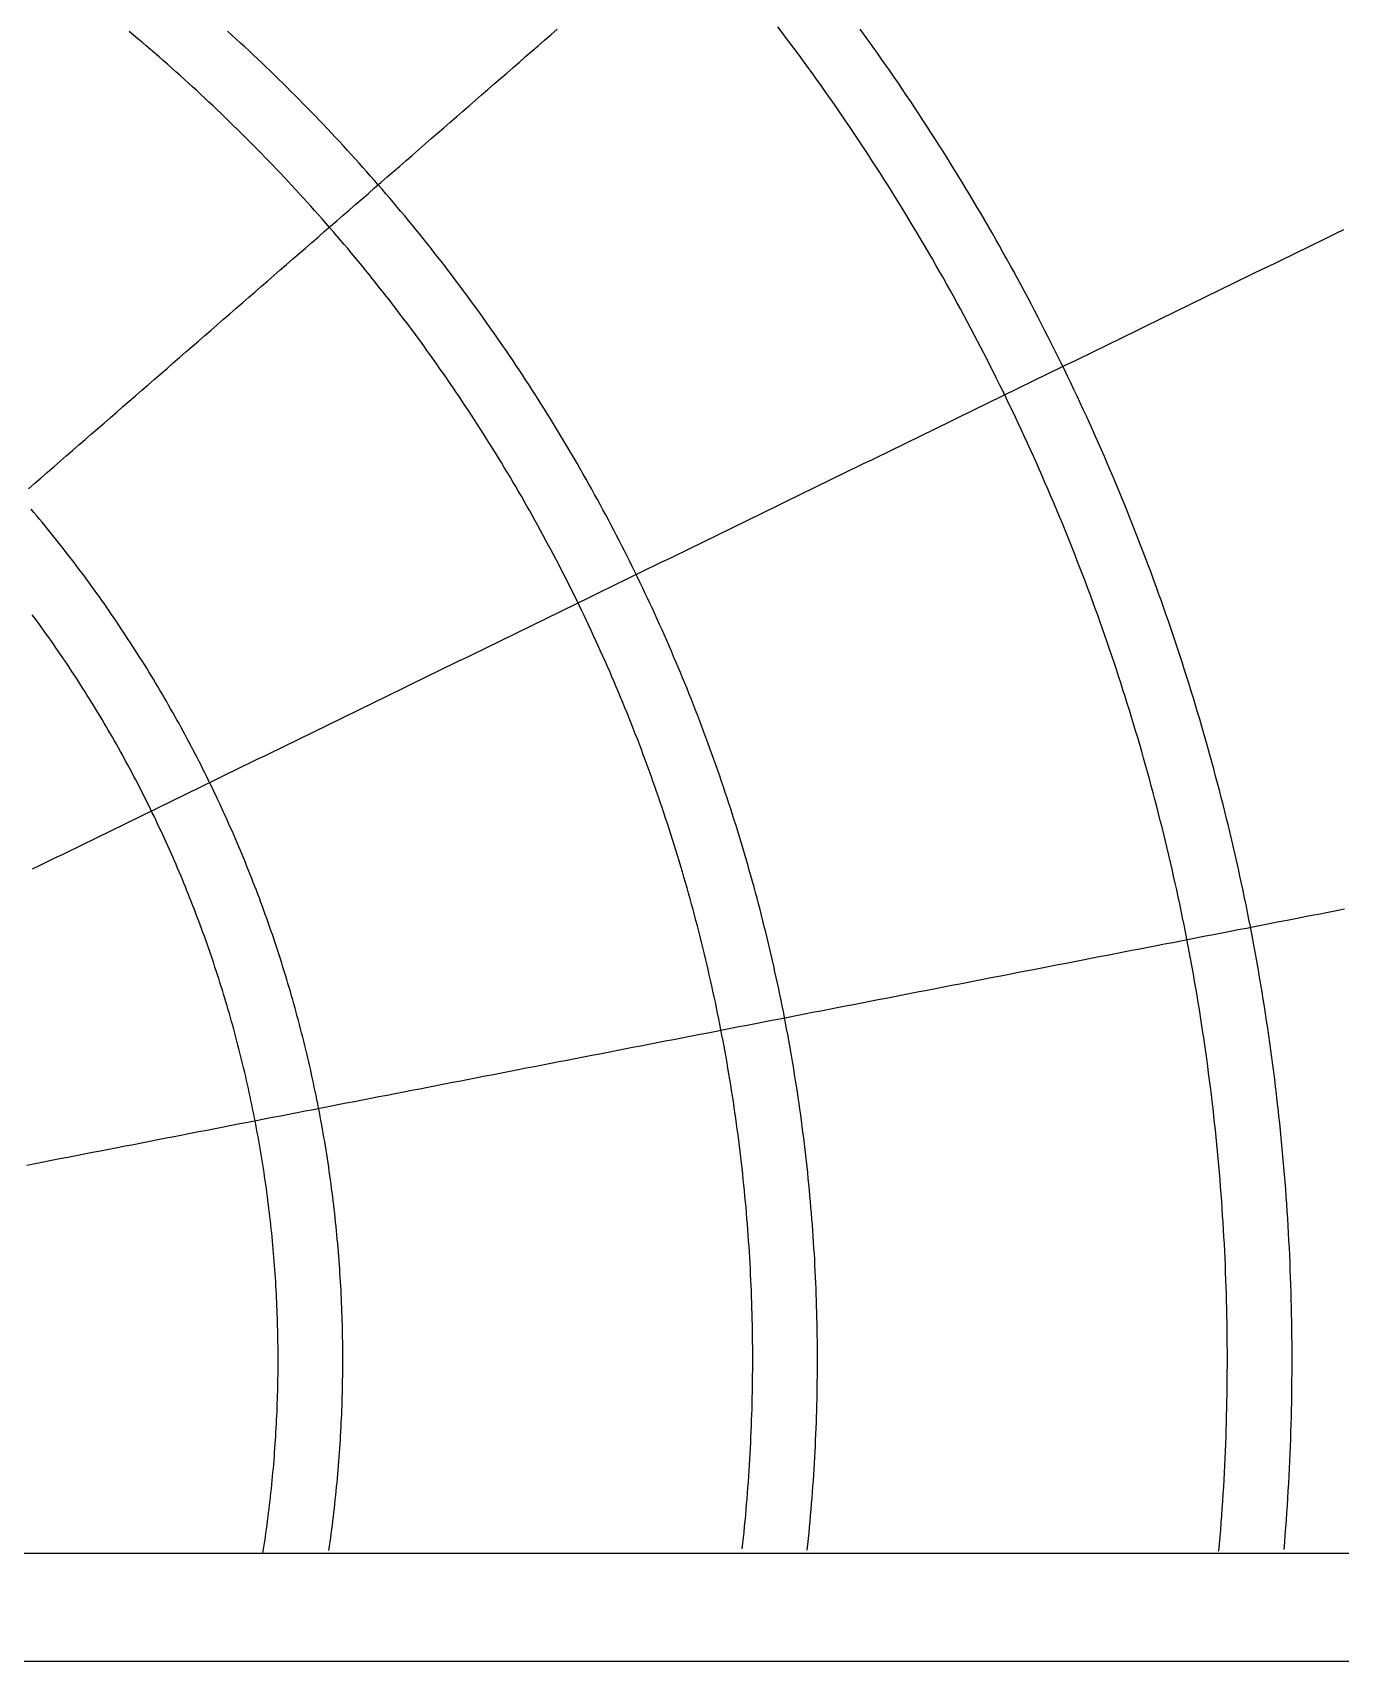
# Model space of a CAD drawing. Header units: millimetres. Extents: x 8 to 232, y 8 to 232.
# Drawn here: x 68.6 to 129.2, y 8 to 83.5 of the extents above; entities that cross this region are included whole.
import ezdxf

# ---------------------------------------------------------------- set-up
doc = ezdxf.new("R2010")
doc.units = ezdxf.units.MM
doc.layers.add('STUDY_GUIDES', color=7, linetype='Continuous')

msp = doc.modelspace()

# ---------------------------------------------------------------- linework, layer by layer
at = {"layer": 'STUDY_GUIDES'}
for points in [[(68.4346, 62.365), (68.7262, 62.6185), (69.0179, 62.872), (69.3095, 63.1255), (69.6012, 63.379), (69.8928, 63.6326), (70.1844, 63.8861), (70.4761, 64.1396), (70.7677, 64.3931), (71.0594, 64.6466), (71.351, 64.9002), (71.6426, 65.1537), (71.9343, 65.4072), (72.2259, 65.6607), (72.5176, 65.9142), (72.8092, 66.1678), (73.1008, 66.4213), (73.3925, 66.6748), (73.6841, 66.9283), (73.9758, 67.1818), (74.2674, 67.4354), (74.5591, 67.6889), (74.8507, 67.9424), (75.1423, 68.1959), (75.434, 68.4494), (75.7256, 68.703), (76.0173, 68.9565), (76.3089, 69.21), (76.6005, 69.4635), (76.8922, 69.717), (77.1838, 69.9706), (77.4755, 70.2241), (77.7671, 70.4776), (78.0587, 70.7311), (78.3504, 70.9846), (78.642, 71.2382), (78.9337, 71.4917), (79.2253, 71.7452), (79.517, 71.9987), (79.8086, 72.2522), (80.1002, 72.5058), (80.3919, 72.7593), (80.6835, 73.0128), (80.9752, 73.2663), (81.2668, 73.5198), (81.5584, 73.7734), (81.8501, 74.0269), (82.1417, 74.2804), (82.4334, 74.5339), (82.725, 74.7874), (83.0167, 75.041), (83.3083, 75.2945), (83.5999, 75.548), (83.8916, 75.8015), (84.1832, 76.055), (84.4749, 76.3086), (84.7665, 76.5621), (85.0581, 76.8156), (85.3498, 77.0691), (85.6414, 77.3226), (85.9331, 77.5762), (86.2247, 77.8297), (86.5163, 78.0832), (86.808, 78.3367), (87.0996, 78.5902), (87.3913, 78.8438), (87.6829, 79.0973), (87.9746, 79.3508), (88.2662, 79.6043), (88.5578, 79.8578), (88.8495, 80.1114), (89.1411, 80.3649), (89.4328, 80.6184), (89.7244, 80.8719), (90.016, 81.1254), (90.3077, 81.379), (90.5993, 81.6325), (90.891, 81.886), (91.1826, 82.1395), (91.4743, 82.393), (91.7659, 82.6466), (92.0575, 82.9001), (92.3492, 83.1536), (92.6408, 83.4071), (92.9325, 83.6606)], [(101.5165, 13.2177), (101.5446, 13.4762), (101.5719, 13.7348), (101.5983, 13.9934), (101.6239, 14.2522), (101.6487, 14.511), (101.6726, 14.7699), (101.6957, 15.0289), (101.7179, 15.2879), (101.7393, 15.547), (101.7599, 15.8062), (101.7796, 16.0655), (101.7984, 16.3248), (101.8165, 16.5841), (101.8336, 16.8436), (101.85, 17.1031), (101.8655, 17.3626), (101.8801, 17.6222), (101.8939, 17.8818), (101.9069, 18.1415), (101.919, 18.4012), (101.9303, 18.661), (101.9407, 18.9208), (101.9503, 19.1806), (101.959, 19.4404), (101.9669, 19.7003), (101.974, 19.9602), (101.9802, 20.2201), (101.9856, 20.4801), (101.9901, 20.7401), (101.9938, 21), (101.9966, 21.26), (101.9986, 21.52), (101.9997, 21.78), (102, 22.04), (101.9994, 22.3), (101.998, 22.56), (101.9958, 22.82), (101.9927, 23.08), (101.9888, 23.3399), (101.984, 23.5999), (101.9784, 23.8598), (101.9719, 24.1198), (101.9646, 24.3796), (101.9564, 24.6395), (101.9474, 24.8994), (101.9376, 25.1592), (101.9269, 25.419), (101.9154, 25.6787), (101.903, 25.9384), (101.8898, 26.1981), (101.8757, 26.4577), (101.8608, 26.7173), (101.845, 26.9768), (101.8285, 27.2363), (101.811, 27.4957), (101.7927, 27.755), (101.7736, 28.0143), (101.7536, 28.2736), (101.7328, 28.5327), (101.7112, 28.7918), (101.6887, 29.0508), (101.6653, 29.3098), (101.6412, 29.5687), (101.6161, 29.8275), (101.5903, 30.0862), (101.5636, 30.3448), (101.536, 30.6033), (101.5077, 30.8618), (101.4784, 31.1201), (101.4484, 31.3784), (101.4175, 31.6365), (101.3857, 31.8946), (101.3532, 32.1525), (101.3198, 32.4104), (101.2855, 32.6681), (101.2504, 32.9257), (101.2145, 33.1833), (101.1777, 33.4406), (101.1401, 33.6979), (101.1017, 33.9551), (101.0624, 34.2121), (101.0223, 34.469), (100.9814, 34.7257), (100.9396, 34.9823), (100.897, 35.2388), (100.8535, 35.4952), (100.8093, 35.7514), (100.7642, 36.0074), (100.7182, 36.2633), (100.6714, 36.5191), (100.6238, 36.7747), (100.5754, 37.0301), (100.5261, 37.2854), (100.4761, 37.5406), (100.4251, 37.7955), (100.3734, 38.0503), (100.3208, 38.305), (100.2674, 38.5594), (100.2132, 38.8137), (100.1581, 39.0678), (100.1022, 39.3217), (100.0455, 39.5755), (99.988, 39.829), (99.9296, 40.0824), (99.8705, 40.3356), (99.8105, 40.5885), (99.7496, 40.8413), (99.688, 41.0939), (99.6255, 41.3463), (99.5622, 41.5985), (99.4981, 41.8504), (99.4332, 42.1022), (99.3675, 42.3538), (99.3009, 42.6051), (99.2335, 42.8562), (99.1653, 43.1071), (99.0963, 43.3578), (99.0265, 43.6082), (98.9559, 43.8585), (98.8844, 44.1085), (98.8122, 44.3582), (98.7391, 44.6077), (98.6652, 44.857), (98.5905, 45.1061), (98.515, 45.3549), (98.4387, 45.6034), (98.3616, 45.8517), (98.2837, 46.0997), (98.205, 46.3475), (98.1254, 46.5951), (98.0451, 46.8424), (97.964, 47.0894), (97.882, 47.3361), (97.7993, 47.5826), (97.7157, 47.8288), (97.6314, 48.0748), (97.5462, 48.3204), (97.4603, 48.5658), (97.3736, 48.8109), (97.286, 49.0557), (97.1977, 49.3003), (97.1086, 49.5445), (97.0187, 49.7885), (96.928, 50.0321), (96.8365, 50.2755), (96.7442, 50.5186), (96.6511, 50.7613), (96.5572, 51.0038), (96.4626, 51.246), (96.3671, 51.4878), (96.2709, 51.7293), (96.1739, 51.9706), (96.0761, 52.2115), (95.9775, 52.4521), (95.8781, 52.6923), (95.778, 52.9323), (95.6771, 53.1719), (95.5754, 53.4112), (95.4729, 53.6501), (95.3697, 53.8887), (95.2656, 54.127), (95.1608, 54.365), (95.0553, 54.6026), (94.9489, 54.8398), (94.8418, 55.0767), (94.7339, 55.3133), (94.6253, 55.5495), (94.5159, 55.7854), (94.4057, 56.0209), (94.2947, 56.256), (94.183, 56.4908), (94.0705, 56.7252), (93.9573, 56.9592), (93.8433, 57.1929), (93.7285, 57.4262), (93.613, 57.6591), (93.4968, 57.8917), (93.3797, 58.1239), (93.2619, 58.3557), (93.1434, 58.5871), (93.0241, 58.8181), (92.9041, 59.0487), (92.7833, 59.279), (92.6618, 59.5088), (92.5395, 59.7383), (92.4165, 59.9673), (92.2927, 60.196), (92.1682, 60.4242), (92.043, 60.6521), (91.917, 60.8795), (91.7903, 61.1065), (91.6628, 61.3331), (91.5346, 61.5593), (91.4057, 61.7851), (91.276, 62.0105), (91.1456, 62.2354), (91.0145, 62.4599), (90.8826, 62.684), (90.75, 62.9077), (90.6167, 63.1309), (90.4827, 63.3537), (90.3479, 63.576), (90.2124, 63.7979), (90.0762, 64.0194), (89.9393, 64.2404), (89.8016, 64.461), (89.6633, 64.6811), (89.5242, 64.9008), (89.3844, 65.12), (89.2439, 65.3388), (89.1027, 65.5571), (88.9608, 65.775), (88.8182, 65.9924), (88.6749, 66.2093), (88.5308, 66.4258), (88.3861, 66.6417), (88.2407, 66.8573), (88.0945, 67.0723), (87.9477, 67.2869), (87.8002, 67.501), (87.6519, 67.7146), (87.503, 67.9277), (87.3534, 68.1403), (87.2031, 68.3525), (87.0521, 68.5642), (86.9004, 68.7753), (86.7481, 68.986), (86.595, 69.1962), (86.4413, 69.4059), (86.2869, 69.6151), (86.1318, 69.8237), (85.976, 70.0319), (85.8196, 70.2396), (85.6625, 70.4467), (85.5047, 70.6534), (85.3462, 70.8595), (85.1871, 71.0651), (85.0273, 71.2702), (84.8669, 71.4748), (84.7057, 71.6789), (84.5439, 71.8824), (84.3815, 72.0854), (84.2184, 72.2879), (84.0546, 72.4898), (83.8902, 72.6912), (83.7251, 72.8921), (83.5594, 73.0925), (83.393, 73.2923), (83.226, 73.4915), (83.0583, 73.6902), (82.89, 73.8884), (82.7211, 74.086), (82.5515, 74.2831), (82.3812, 74.4796), (82.2103, 74.6756), (82.0388, 74.871), (81.8667, 75.0658), (81.6939, 75.2601), (81.5205, 75.4538), (81.3465, 75.647), (81.1718, 75.8396), (80.9965, 76.0316), (80.8206, 76.223), (80.6441, 76.4139), (80.4669, 76.6042), (80.2891, 76.794), (80.1107, 76.9831), (79.9317, 77.1717), (79.7521, 77.3597), (79.5719, 77.5471), (79.3911, 77.7339), (79.2096, 77.9201), (79.0276, 78.1057), (78.8449, 78.2908), (78.6617, 78.4752), (78.4779, 78.6591), (78.2934, 78.8423), (78.1084, 79.025), (77.9228, 79.207), (77.7365, 79.3885), (77.5497, 79.5693), (77.3623, 79.7496), (77.1744, 79.9292), (76.9858, 80.1082), (76.7967, 80.2866), (76.6069, 80.4644), (76.4166, 80.6415), (76.2258, 80.8181), (76.0343, 80.994), (75.8423, 81.1693), (75.6497, 81.344), (75.4566, 81.518), (75.2629, 81.6914), (75.0686, 81.8642), (74.8737, 82.0364), (74.6783, 82.2079), (74.4824, 82.3788), (74.2859, 82.549), (74.0888, 82.7187), (73.8912, 82.8876), (73.6931, 83.0559), (73.4943, 83.2236), (73.2951, 83.3907), (73.0953, 83.557)], [(104.5275, 13.1566), (104.5558, 13.4248), (104.5833, 13.6932), (104.6098, 13.9616), (104.6355, 14.2301), (104.6603, 14.4987), (104.6843, 14.7674), (104.7073, 15.0362), (104.7295, 15.305), (104.7509, 15.5739), (104.7713, 15.8429), (104.7909, 16.1119), (104.8096, 16.3811), (104.8274, 16.6502), (104.8444, 16.9194), (104.8604, 17.1887), (104.8756, 17.458), (104.89, 17.7274), (104.9034, 17.9968), (104.916, 18.2663), (104.9277, 18.5358), (104.9385, 18.8053), (104.9484, 19.0749), (104.9575, 19.3445), (104.9657, 19.6141), (104.973, 19.8837), (104.9795, 20.1534), (104.985, 20.4231), (104.9897, 20.6928), (104.9935, 20.9625), (104.9964, 21.2323), (104.9985, 21.502), (104.9997, 21.7718), (105, 22.0415), (104.9994, 22.3112), (104.998, 22.581), (104.9956, 22.8507), (104.9924, 23.1205), (104.9884, 23.3902), (104.9834, 23.6599), (104.9776, 23.9296), (104.9709, 24.1992), (104.9633, 24.4689), (104.9548, 24.7385), (104.9455, 25.0081), (104.9353, 25.2776), (104.9242, 25.5472), (104.9122, 25.8167), (104.8994, 26.0861), (104.8856, 26.3555), (104.871, 26.6249), (104.8556, 26.8942), (104.8392, 27.1634), (104.822, 27.4326), (104.8039, 27.7018), (104.785, 27.9708), (104.7651, 28.2399), (104.7444, 28.5088), (104.7228, 28.7777), (104.7003, 29.0465), (104.677, 29.3152), (104.6528, 29.5839), (104.6277, 29.8525), (104.6018, 30.121), (104.5749, 30.3894), (104.5472, 30.6577), (104.5186, 30.926), (104.4892, 31.1941), (104.4589, 31.4621), (104.4277, 31.7301), (104.3956, 31.9979), (104.3627, 32.2656), (104.3289, 32.5333), (104.2942, 32.8008), (104.2587, 33.0682), (104.2223, 33.3355), (104.185, 33.6026), (104.1469, 33.8697), (104.1079, 34.1366), (104.068, 34.4034), (104.0273, 34.67), (103.9856, 34.9365), (103.9432, 35.2029), (103.8998, 35.4692), (103.8556, 35.7353), (103.8105, 36.0012), (103.7646, 36.267), (103.7178, 36.5327), (103.6701, 36.7982), (103.6216, 37.0636), (103.5722, 37.3287), (103.522, 37.5938), (103.4709, 37.8586), (103.4189, 38.1233), (103.3661, 38.3879), (103.3124, 38.6522), (103.2578, 38.9164), (103.2024, 39.1804), (103.1462, 39.4442), (103.089, 39.7078), (103.0311, 39.9713), (102.9722, 40.2345), (102.9125, 40.4976), (102.852, 40.7605), (102.7906, 41.0231), (102.7283, 41.2856), (102.6652, 41.5479), (102.6013, 41.8099), (102.5365, 42.0718), (102.4708, 42.3334), (102.4043, 42.5948), (102.3369, 42.856), (102.2687, 43.117), (102.1997, 43.3778), (102.1298, 43.6383), (102.059, 43.8986), (101.9874, 44.1587), (101.915, 44.4185), (101.8417, 44.6782), (101.7676, 44.9375), (101.6926, 45.1966), (101.6168, 45.4555), (101.5402, 45.7142), (101.4627, 45.9725), (101.3844, 46.2307), (101.3052, 46.4885), (101.2252, 46.7461), (101.1443, 47.0035), (101.0627, 47.2606), (100.9801, 47.5174), (100.8968, 47.7739), (100.8126, 48.0302), (100.7276, 48.2862), (100.6417, 48.542), (100.5551, 48.7974), (100.4676, 49.0526), (100.3792, 49.3074), (100.2901, 49.562), (100.2001, 49.8163), (100.1093, 50.0703), (100.0176, 50.324), (99.9252, 50.5774), (99.8319, 50.8305), (99.7378, 51.0833), (99.6428, 51.3358), (99.5471, 51.588), (99.4505, 51.8399), (99.3531, 52.0914), (99.2549, 52.3427), (99.1559, 52.5936), (99.0561, 52.8442), (98.9554, 53.0945), (98.8539, 53.3444), (98.7517, 53.594), (98.6486, 53.8433), (98.5447, 54.0922), (98.44, 54.3408), (98.3345, 54.5891), (98.2282, 54.837), (98.121, 55.0846), (98.0131, 55.3318), (97.9044, 55.5787), (97.7948, 55.8252), (97.6845, 56.0713), (97.5734, 56.3171), (97.4614, 56.5626), (97.3487, 56.8076), (97.2352, 57.0523), (97.1209, 57.2966), (97.0058, 57.5406), (96.8899, 57.7842), (96.7732, 58.0274), (96.6557, 58.2702), (96.5374, 58.5126), (96.4184, 58.7547), (96.2985, 58.9964), (96.1779, 59.2376), (96.0565, 59.4785), (95.9343, 59.719), (95.8113, 59.9591), (95.6875, 60.1988), (95.563, 60.4381), (95.4377, 60.6769), (95.3116, 60.9154), (95.1847, 61.1535), (95.0571, 61.3911), (94.9287, 61.6283), (94.7995, 61.8651), (94.6696, 62.1015), (94.5389, 62.3375), (94.4074, 62.573), (94.2751, 62.8081), (94.1421, 63.0428), (94.0084, 63.2771), (93.8738, 63.5109), (93.7385, 63.7442), (93.6025, 63.9772), (93.4657, 64.2097), (93.3281, 64.4417), (93.1898, 64.6733), (93.0508, 64.9044), (92.9109, 65.1351), (92.7704, 65.3653), (92.6291, 65.5951), (92.487, 65.8244), (92.3442, 66.0533), (92.2007, 66.2817), (92.0564, 66.5096), (91.9114, 66.737), (91.7656, 66.964), (91.6191, 67.1905), (91.4719, 67.4165), (91.3239, 67.6421), (91.1752, 67.8671), (91.0257, 68.0917), (90.8756, 68.3158), (90.7247, 68.5394), (90.5731, 68.7625), (90.4207, 68.9851), (90.2677, 69.2073), (90.1139, 69.4289), (89.9594, 69.65), (89.8042, 69.8706), (89.6482, 70.0907), (89.4916, 70.3103), (89.3342, 70.5294), (89.1761, 70.748), (89.0174, 70.9661), (88.8579, 71.1836), (88.6977, 71.4006), (88.5368, 71.6171), (88.3751, 71.8331), (88.2128, 72.0486), (88.0498, 72.2635), (87.8861, 72.4779), (87.7217, 72.6918), (87.5566, 72.9051), (87.3908, 73.1179), (87.2244, 73.3301), (87.0572, 73.5418), (86.8893, 73.753), (86.7208, 73.9636), (86.5516, 74.1737), (86.3817, 74.3832), (86.2111, 74.5922), (86.0398, 74.8006), (85.8679, 75.0084), (85.6953, 75.2157), (85.522, 75.4224), (85.348, 75.6286), (85.1734, 75.8342), (84.9981, 76.0392), (84.8221, 76.2437), (84.6455, 76.4476), (84.4682, 76.6509), (84.2903, 76.8536), (84.1117, 77.0558), (83.9324, 77.2573), (83.7525, 77.4583), (83.572, 77.6587), (83.3907, 77.8585), (83.2089, 78.0578), (83.0264, 78.2564), (82.8432, 78.4544), (82.6594, 78.6519), (82.475, 78.8487), (82.2899, 79.045), (82.1042, 79.2406), (81.9178, 79.4356), (81.7308, 79.6301), (81.5432, 79.8239), (81.355, 80.0171), (81.1661, 80.2097), (80.9766, 80.4017), (80.7865, 80.5931), (80.5958, 80.7838), (80.4044, 80.9739), (80.2124, 81.1634), (80.0199, 81.3523), (79.8267, 81.5406), (79.6328, 81.7282), (79.4384, 81.9152), (79.2434, 82.1015), (79.0478, 82.2872), (78.8515, 82.4723), (78.6547, 82.6568), (78.4573, 82.8406), (78.2592, 83.0238), (78.0606, 83.2063), (77.8614, 83.3881), (77.6616, 83.5694)], [(123.612, 13.1118), (123.6404, 13.4421), (123.6676, 13.7724), (123.6938, 14.1029), (123.719, 14.4335), (123.743, 14.7641), (123.766, 15.0948), (123.7879, 15.4256), (123.8087, 15.7564), (123.8285, 16.0873), (123.8472, 16.4183), (123.8648, 16.7493), (123.8813, 17.0804), (123.8967, 17.4115), (123.9111, 17.7427), (123.9244, 18.074), (123.9366, 18.4052), (123.9478, 18.7366), (123.9578, 19.0679), (123.9668, 19.3993), (123.9748, 19.7307), (123.9816, 20.0621), (123.9873, 20.3936), (123.992, 20.725), (123.9956, 21.0565), (123.9982, 21.388), (123.9996, 21.7195), (124, 22.051), (123.9993, 22.3825), (123.9975, 22.714), (123.9946, 23.0455), (123.9907, 23.377), (123.9857, 23.7084), (123.9796, 24.0399), (123.9724, 24.3713), (123.9642, 24.7027), (123.9549, 25.0341), (123.9445, 25.3654), (123.933, 25.6967), (123.9204, 26.028), (123.9068, 26.3592), (123.8921, 26.6903), (123.8763, 27.0215), (123.8595, 27.3525), (123.8415, 27.6836), (123.8225, 28.0145), (123.8024, 28.3454), (123.7813, 28.6762), (123.759, 29.007), (123.7357, 29.3377), (123.7113, 29.6683), (123.6859, 29.9988), (123.6594, 30.3292), (123.6317, 30.6596), (123.6031, 30.9898), (123.5733, 31.32), (123.5425, 31.65), (123.5106, 31.98), (123.4776, 32.3099), (123.4436, 32.6396), (123.4085, 32.9692), (123.3723, 33.2988), (123.335, 33.6282), (123.2967, 33.9574), (123.2573, 34.2866), (123.2168, 34.6156), (123.1753, 34.9445), (123.1327, 35.2733), (123.089, 35.6019), (123.0443, 35.9303), (122.9985, 36.2586), (122.9516, 36.5868), (122.9037, 36.9148), (122.8546, 37.2427), (122.8046, 37.5704), (122.7534, 37.8979), (122.7012, 38.2253), (122.648, 38.5525), (122.5937, 38.8795), (122.5383, 39.2063), (122.4818, 39.533), (122.4243, 39.8595), (122.3657, 40.1857), (122.3061, 40.5118), (122.2454, 40.8377), (122.1836, 41.1634), (122.1208, 41.4889), (122.057, 41.8142), (121.992, 42.1393), (121.9261, 42.4642), (121.859, 42.7888), (121.7909, 43.1132), (121.7218, 43.4375), (121.6516, 43.7614), (121.5803, 44.0852), (121.508, 44.4087), (121.4347, 44.732), (121.3603, 45.055), (121.2848, 45.3778), (121.2083, 45.7004), (121.1308, 46.0227), (121.0522, 46.3447), (120.9725, 46.6665), (120.8918, 46.9881), (120.8101, 47.3093), (120.7273, 47.6303), (120.6435, 47.951), (120.5587, 48.2715), (120.4728, 48.5917), (120.3858, 48.9116), (120.2978, 49.2312), (120.2088, 49.5505), (120.1187, 49.8695), (120.0277, 50.1883), (119.9355, 50.5067), (119.8424, 50.8249), (119.7482, 51.1427), (119.6529, 51.4602), (119.5567, 51.7774), (119.4594, 52.0943), (119.3611, 52.4109), (119.2617, 52.7272), (119.1613, 53.0431), (119.0599, 53.3587), (118.9575, 53.674), (118.8541, 53.989), (118.7496, 54.3036), (118.6441, 54.6178), (118.5376, 54.9317), (118.43, 55.2453), (118.3215, 55.5585), (118.2119, 55.8714), (118.1013, 56.1839), (117.9897, 56.4961), (117.8771, 56.8078), (117.7634, 57.1193), (117.6488, 57.4303), (117.5331, 57.741), (117.4165, 58.0513), (117.2988, 58.3612), (117.1801, 58.6707), (117.0605, 58.9799), (116.9398, 59.2886), (116.8181, 59.597), (116.6954, 59.9049), (116.5717, 60.2125), (116.447, 60.5196), (116.3213, 60.8264), (116.1946, 61.1327), (116.067, 61.4386), (115.9383, 61.7442), (115.8086, 62.0492), (115.678, 62.3539), (115.5463, 62.6582), (115.4137, 62.962), (115.2801, 63.2653), (115.1455, 63.5683), (115.0099, 63.8708), (114.8733, 64.1728), (114.7358, 64.4745), (114.5972, 64.7756), (114.4577, 65.0763), (114.3172, 65.3766), (114.1758, 65.6764), (114.0333, 65.9757), (113.8899, 66.2746), (113.7455, 66.573), (113.6002, 66.871), (113.4539, 67.1684), (113.3066, 67.4654), (113.1584, 67.7619), (113.0092, 68.0579), (112.859, 68.3535), (112.7079, 68.6485), (112.5558, 68.9431), (112.4027, 69.2371), (112.2487, 69.5307), (112.0938, 69.8237), (111.9379, 70.1163), (111.781, 70.4083), (111.6232, 70.6999), (111.4645, 70.9909), (111.3048, 71.2814), (111.1441, 71.5714), (110.9826, 71.8608), (110.8201, 72.1498), (110.6566, 72.4382), (110.4922, 72.726), (110.3269, 73.0134), (110.1606, 73.3002), (109.9934, 73.5864), (109.8253, 73.8721), (109.6563, 74.1573), (109.4863, 74.4419), (109.3154, 74.7259), (109.1436, 75.0094), (108.9708, 75.2924), (108.7972, 75.5747), (108.6226, 75.8565), (108.4471, 76.1378), (108.2707, 76.4184), (108.0934, 76.6985), (107.9152, 76.978), (107.736, 77.257), (107.556, 77.5353), (107.375, 77.8131), (107.1932, 78.0903), (107.0105, 78.3668), (106.8268, 78.6428), (106.6423, 78.9182), (106.4569, 79.193), (106.2705, 79.4672), (106.0833, 79.7408), (105.8952, 80.0137), (105.7062, 80.2861), (105.5164, 80.5578), (105.3256, 80.8289), (105.134, 81.0994), (104.9415, 81.3693), (104.7481, 81.6386), (104.5538, 81.9072), (104.3587, 82.1752), (104.1627, 82.4425), (103.9658, 82.7092), (103.7681, 82.9753), (103.5695, 83.2407), (103.37, 83.5055), (103.1697, 83.7696)], [(126.6298, 13.1904), (126.6579, 13.5305), (126.6848, 13.8706), (126.7107, 14.2109), (126.7355, 14.5513), (126.7591, 14.8917), (126.7817, 15.2322), (126.8031, 15.5728), (126.8234, 15.9134), (126.8427, 16.2541), (126.8608, 16.5949), (126.8778, 16.9357), (126.8937, 17.2766), (126.9085, 17.6175), (126.9222, 17.9585), (126.9348, 18.2995), (126.9462, 18.6406), (126.9566, 18.9817), (126.9659, 19.3228), (126.974, 19.6639), (126.981, 20.0051), (126.987, 20.3463), (126.9918, 20.6875), (126.9955, 21.0288), (126.9981, 21.37), (126.9996, 21.7113), (127, 22.0525), (126.9993, 22.3937), (126.9974, 22.735), (126.9945, 23.0762), (126.9904, 23.4175), (126.9853, 23.7587), (126.979, 24.0999), (126.9716, 24.441), (126.9631, 24.7822), (126.9535, 25.1233), (126.9428, 25.4644), (126.931, 25.8054), (126.9181, 26.1464), (126.9041, 26.4874), (126.8889, 26.8283), (126.8727, 27.1692), (126.8553, 27.51), (126.8369, 27.8507), (126.8173, 28.1914), (126.7966, 28.532), (126.7748, 28.8726), (126.752, 29.2131), (126.728, 29.5535), (126.7029, 29.8938), (126.6766, 30.234), (126.6493, 30.5742), (126.6209, 30.9143), (126.5914, 31.2542), (126.5608, 31.5941), (126.529, 31.9339), (126.4962, 32.2735), (126.4623, 32.6131), (126.4272, 32.9525), (126.3911, 33.2919), (126.3538, 33.6311), (126.3155, 33.9702), (126.276, 34.3091), (126.2355, 34.648), (126.1938, 34.9867), (126.151, 35.3252), (126.1072, 35.6636), (126.0622, 36.0019), (126.0162, 36.34), (125.969, 36.678), (125.9208, 37.0158), (125.8714, 37.3535), (125.821, 37.691), (125.7694, 38.0283), (125.7168, 38.3655), (125.663, 38.7025), (125.6082, 39.0393), (125.5523, 39.3759), (125.4953, 39.7124), (125.4372, 40.0487), (125.378, 40.3847), (125.3177, 40.7206), (125.2563, 41.0563), (125.1938, 41.3918), (125.1302, 41.7271), (125.0656, 42.0621), (124.9998, 42.397), (124.933, 42.7316), (124.8651, 43.0661), (124.7961, 43.4003), (124.726, 43.7342), (124.6548, 44.068), (124.5825, 44.4015), (124.5092, 44.7348), (124.4347, 45.0678), (124.3592, 45.4006), (124.2826, 45.7331), (124.205, 46.0654), (124.1262, 46.3975), (124.0464, 46.7292), (123.9655, 47.0608), (123.8835, 47.392), (123.8004, 47.723), (123.7163, 48.0537), (123.6311, 48.3842), (123.5448, 48.7143), (123.4574, 49.0442), (123.369, 49.3738), (123.2795, 49.7031), (123.1889, 50.0321), (123.0973, 50.3608), (123.0046, 50.6892), (122.9108, 51.0173), (122.816, 51.3451), (122.7201, 51.6726), (122.6231, 51.9998), (122.5251, 52.3267), (122.426, 52.6532), (122.3258, 52.9795), (122.2246, 53.3054), (122.1223, 53.6309), (122.019, 53.9562), (121.9146, 54.281), (121.8092, 54.6056), (121.7027, 54.9298), (121.5952, 55.2537), (121.4866, 55.5772), (121.3769, 55.9003), (121.2662, 56.2231), (121.1544, 56.5456), (121.0417, 56.8676), (120.9278, 57.1893), (120.8129, 57.5107), (120.697, 57.8316), (120.58, 58.1522), (120.462, 58.4724), (120.3429, 58.7922), (120.2229, 59.1116), (120.1017, 59.4306), (119.9796, 59.7493), (119.8564, 60.0675), (119.7321, 60.3853), (119.6068, 60.7028), (119.4805, 61.0198), (119.3532, 61.3364), (119.2249, 61.6526), (119.0955, 61.9683), (118.9651, 62.2837), (118.8336, 62.5986), (118.7012, 62.9131), (118.5677, 63.2272), (118.4332, 63.5408), (118.2977, 63.854), (118.1612, 64.1667), (118.0236, 64.479), (117.885, 64.7909), (117.7455, 65.1023), (117.6049, 65.4132), (117.4633, 65.7237), (117.3207, 66.0337), (117.1771, 66.3433), (117.0324, 66.6524), (116.8868, 66.961), (116.7402, 67.2691), (116.5926, 67.5768), (116.4439, 67.884), (116.2943, 68.1907), (116.1437, 68.4969), (115.9921, 68.8026), (115.8395, 69.1079), (115.6859, 69.4126), (115.5313, 69.7168), (115.3757, 70.0205), (115.2192, 70.3238), (115.0616, 70.6265), (114.9031, 70.9287), (114.7436, 71.2303), (114.5831, 71.5315), (114.4216, 71.8321), (114.2592, 72.1322), (114.0958, 72.4318), (113.9314, 72.7308), (113.766, 73.0294), (113.5997, 73.3273), (113.4324, 73.6248), (113.2641, 73.9216), (113.0949, 74.218), (112.9247, 74.5138), (112.7536, 74.809), (112.5815, 75.1036), (112.4084, 75.3978), (112.2344, 75.6913), (112.0594, 75.9843), (111.8835, 76.2767), (111.7066, 76.5685), (111.5288, 76.8598), (111.35, 77.1505), (111.1703, 77.4406), (110.9897, 77.7301), (110.8081, 78.019), (110.6255, 78.3073), (110.4421, 78.595), (110.2577, 78.8822), (110.0723, 79.1687), (109.8861, 79.4547), (109.6989, 79.74), (109.5108, 80.0247), (109.3217, 80.3088), (109.1318, 80.5923), (108.9409, 80.8752), (108.7491, 81.1574), (108.5564, 81.439), (108.3627, 81.72), (108.1682, 82.0004), (107.9727, 82.2801), (107.7764, 82.5592), (107.5791, 82.8377), (107.3809, 83.1155), (107.1818, 83.3926), (106.9819, 83.6691)], [(68.6166, 44.7364), (68.9639, 44.9058), (69.3112, 45.0752), (69.6586, 45.2446), (70.0059, 45.414), (70.3532, 45.5834), (70.7005, 45.7528), (71.0478, 45.9222), (71.3952, 46.0916), (71.7425, 46.261), (72.0898, 46.4304), (72.4371, 46.5998), (72.7844, 46.7692), (73.1318, 46.9386), (73.4791, 47.108), (73.8264, 47.2774), (74.1737, 47.4468), (74.521, 47.6162), (74.8683, 47.7856), (75.2157, 47.955), (75.563, 48.1244), (75.9103, 48.2938), (76.2576, 48.4632), (76.6049, 48.6326), (76.9523, 48.802), (77.2996, 48.9714), (77.6469, 49.1408), (77.9942, 49.3102), (78.3415, 49.4796), (78.6889, 49.649), (79.0362, 49.8184), (79.3835, 49.9878), (79.7308, 50.1572), (80.0781, 50.3266), (80.4255, 50.496), (80.7728, 50.6654), (81.1201, 50.8348), (81.4674, 51.0042), (81.8147, 51.1736), (82.1621, 51.343), (82.5094, 51.5124), (82.8567, 51.6818), (83.204, 51.8512), (83.5513, 52.0206), (83.8987, 52.19), (84.246, 52.3594), (84.5933, 52.5288), (84.9406, 52.6982), (85.2879, 52.8676), (85.6353, 53.037), (85.9826, 53.2064), (86.3299, 53.3758), (86.6772, 53.5452), (87.0245, 53.7146), (87.3719, 53.884), (87.7192, 54.0534), (88.0665, 54.2228), (88.4138, 54.3922), (88.7611, 54.5616), (89.1085, 54.731), (89.4558, 54.9004), (89.8031, 55.0698), (90.1504, 55.2392), (90.4977, 55.4086), (90.8451, 55.578), (91.1924, 55.7474), (91.5397, 55.9168), (91.887, 56.0862), (92.2343, 56.2556), (92.5817, 56.425), (92.929, 56.5944), (93.2763, 56.7638), (93.6236, 56.9332), (93.9709, 57.1026), (94.3183, 57.272), (94.6656, 57.4414), (95.0129, 57.6108), (95.3602, 57.7802), (95.7075, 57.9496), (96.0549, 58.119), (96.4022, 58.2884), (96.7495, 58.4578), (97.0968, 58.6272), (97.4441, 58.7966), (97.7914, 58.966), (98.1388, 59.1354), (98.4861, 59.3048), (98.8334, 59.4742), (99.1807, 59.6436), (99.528, 59.813), (99.8754, 59.9824), (100.2227, 60.1518), (100.57, 60.3212), (100.9173, 60.4906), (101.2646, 60.66), (101.612, 60.8294), (101.9593, 60.9987), (102.3066, 61.1681), (102.6539, 61.3375), (103.0012, 61.5069), (103.3486, 61.6763), (103.6959, 61.8457), (104.0432, 62.0151), (104.3905, 62.1845), (104.7378, 62.3539), (105.0852, 62.5233), (105.4325, 62.6927), (105.7798, 62.8621), (106.1271, 63.0315), (106.4744, 63.2009), (106.8218, 63.3703), (107.1691, 63.5397), (107.5164, 63.7091), (107.8637, 63.8785), (108.211, 64.0479), (108.5584, 64.2173), (108.9057, 64.3867), (109.253, 64.5561), (109.6003, 64.7255), (109.9476, 64.8949), (110.295, 65.0643), (110.6423, 65.2337), (110.9896, 65.4031), (111.3369, 65.5725), (111.6842, 65.7419), (112.0316, 65.9113), (112.3789, 66.0807), (112.7262, 66.2501), (113.0735, 66.4195), (113.4208, 66.5889), (113.7682, 66.7583), (114.1155, 66.9277), (114.4628, 67.0971), (114.8101, 67.2665), (115.1574, 67.4359), (115.5048, 67.6053), (115.8521, 67.7747), (116.1994, 67.9441), (116.5467, 68.1135), (116.894, 68.2829), (117.2414, 68.4523), (117.5887, 68.6217), (117.936, 68.7911), (118.2833, 68.9605), (118.6306, 69.1299), (118.978, 69.2993), (119.3253, 69.4687), (119.6726, 69.6381), (120.0199, 69.8075), (120.3672, 69.9769), (120.7146, 70.1463), (121.0619, 70.3157), (121.4092, 70.4851), (121.7565, 70.6545), (122.1038, 70.8239), (122.4511, 70.9933), (122.7985, 71.1627), (123.1458, 71.3321), (123.4931, 71.5015), (123.8404, 71.6709), (124.1877, 71.8403), (124.5351, 72.0097), (124.8824, 72.1791), (125.2297, 72.3485), (125.577, 72.5179), (125.9243, 72.6873), (126.2717, 72.8567), (126.619, 73.0261), (126.9663, 73.1955), (127.3136, 73.3649), (127.6609, 73.5343), (128.0083, 73.7037), (128.3556, 73.8731), (128.7029, 74.0425), (129.0502, 74.2119), (129.3975, 74.3813)], [(82.3532, 13.1407), (82.3817, 13.3369), (82.4095, 13.5332), (82.4367, 13.7296), (82.4633, 13.926), (82.4892, 14.1226), (82.5145, 14.3192), (82.5391, 14.5159), (82.5632, 14.7127), (82.5865, 14.9096), (82.6092, 15.1065), (82.6313, 15.3035), (82.6528, 15.5006), (82.6736, 15.6978), (82.6937, 15.895), (82.7133, 16.0923), (82.7321, 16.2896), (82.7504, 16.487), (82.768, 16.6845), (82.7849, 16.882), (82.8012, 17.0796), (82.8169, 17.2772), (82.8319, 17.4749), (82.8463, 17.6726), (82.8601, 17.8704), (82.8732, 18.0682), (82.8856, 18.2661), (82.8974, 18.464), (82.9086, 18.6619), (82.9191, 18.8599), (82.929, 19.0579), (82.9382, 19.2559), (82.9468, 19.454), (82.9548, 19.6521), (82.9621, 19.8502), (82.9688, 20.0483), (82.9748, 20.2465), (82.9802, 20.4447), (82.9849, 20.6429), (82.989, 20.8411), (82.9924, 21.0393), (82.9952, 21.2375), (82.9974, 21.4358), (82.9989, 21.634), (82.9998, 21.8323), (83, 22.0305), (82.9996, 22.2287), (82.9985, 22.427), (82.9968, 22.6252), (82.9944, 22.8235), (82.9914, 23.0217), (82.9878, 23.2199), (82.9835, 23.4181), (82.9786, 23.6163), (82.973, 23.8145), (82.9668, 24.0126), (82.9599, 24.2108), (82.9524, 24.4089), (82.9443, 24.607), (82.9355, 24.805), (82.926, 25.003), (82.916, 25.201), (82.9052, 25.399), (82.8939, 25.5969), (82.8818, 25.7948), (82.8692, 25.9926), (82.8559, 26.1904), (82.842, 26.3882), (82.8274, 26.5859), (82.8121, 26.7836), (82.7963, 26.9812), (82.7798, 27.1788), (82.7626, 27.3763), (82.7448, 27.5737), (82.7264, 27.7711), (82.7073, 27.9684), (82.6876, 28.1657), (82.6672, 28.3629), (82.6462, 28.56), (82.6246, 28.7571), (82.6023, 28.9541), (82.5794, 29.151), (82.5558, 29.3479), (82.5316, 29.5446), (82.5068, 29.7413), (82.4813, 29.9379), (82.4552, 30.1344), (82.4284, 30.3309), (82.401, 30.5272), (82.373, 30.7235), (82.3443, 30.9197), (82.315, 31.1157), (82.2851, 31.3117), (82.2545, 31.5076), (82.2233, 31.7034), (82.1914, 31.899), (82.1589, 32.0946), (82.1258, 32.2901), (82.0921, 32.4854), (82.0577, 32.6807), (82.0226, 32.8758), (81.987, 33.0708), (81.9507, 33.2657), (81.9137, 33.4605), (81.8762, 33.6551), (81.838, 33.8497), (81.7992, 34.0441), (81.7597, 34.2384), (81.7196, 34.4325), (81.6789, 34.6265), (81.6375, 34.8204), (81.5956, 35.0142), (81.5529, 35.2078), (81.5097, 35.4013), (81.4658, 35.5946), (81.4213, 35.7878), (81.3762, 35.9809), (81.3305, 36.1738), (81.2841, 36.3665), (81.2371, 36.5591), (81.1895, 36.7515), (81.1412, 36.9438), (81.0923, 37.136), (81.0428, 37.3279), (80.9927, 37.5197), (80.9419, 37.7114), (80.8906, 37.9029), (80.8386, 38.0942), (80.786, 38.2853), (80.7327, 38.4763), (80.6789, 38.6671), (80.6244, 38.8577), (80.5693, 39.0481), (80.5136, 39.2384), (80.4572, 39.4285), (80.4003, 39.6184), (80.3427, 39.8081), (80.2845, 39.9976), (80.2257, 40.1869), (80.1663, 40.3761), (80.1063, 40.565), (80.0456, 40.7537), (79.9844, 40.9423), (79.9225, 41.1306), (79.86, 41.3188), (79.7969, 41.5067), (79.7332, 41.6945), (79.6689, 41.882), (79.604, 42.0693), (79.5385, 42.2564), (79.4723, 42.4433), (79.4056, 42.63), (79.3383, 42.8165), (79.2703, 43.0027), (79.2017, 43.1887), (79.1326, 43.3745), (79.0628, 43.5601), (78.9924, 43.7454), (78.9215, 43.9305), (78.8499, 44.1154), (78.7777, 44.3), (78.7049, 44.4845), (78.6316, 44.6686), (78.5576, 44.8526), (78.483, 45.0363), (78.4078, 45.2197), (78.3321, 45.4029), (78.2557, 45.5859), (78.1788, 45.7686), (78.1012, 45.951), (78.0231, 46.1332), (77.9444, 46.3152), (77.8651, 46.4969), (77.7851, 46.6783), (77.7046, 46.8595), (77.6236, 47.0404), (77.5419, 47.221), (77.4596, 47.4014), (77.3768, 47.5815), (77.2933, 47.7613), (77.2093, 47.9409), (77.1247, 48.1202), (77.0395, 48.2992), (76.9538, 48.478), (76.8674, 48.6564), (76.7805, 48.8346), (76.693, 49.0125), (76.6049, 49.1901), (76.5163, 49.3674), (76.427, 49.5445), (76.3372, 49.7212), (76.2469, 49.8976), (76.1559, 50.0738), (76.0644, 50.2497), (75.9723, 50.4252), (75.8796, 50.6005), (75.7864, 50.7754), (75.6926, 50.9501), (75.5982, 51.1244), (75.5033, 51.2985), (75.4078, 51.4722), (75.3117, 51.6456), (75.2151, 51.8187), (75.1179, 51.9915), (75.0201, 52.164), (74.9218, 52.3362), (74.8229, 52.508), (74.7235, 52.6795), (74.6235, 52.8507), (74.523, 53.0216), (74.4219, 53.1921), (74.3202, 53.3623), (74.218, 53.5322), (74.1153, 53.7017), (74.012, 53.8709), (73.9081, 54.0398), (73.8037, 54.2083), (73.6988, 54.3765), (73.5933, 54.5444), (73.4872, 54.7119), (73.3806, 54.879), (73.2735, 55.0458), (73.1658, 55.2123), (73.0576, 55.3784), (72.9489, 55.5442), (72.8396, 55.7096), (72.7298, 55.8746), (72.6194, 56.0393), (72.5085, 56.2037), (72.3971, 56.3676), (72.2851, 56.5312), (72.1726, 56.6945), (72.0596, 56.8574), (71.9461, 57.0199), (71.832, 57.182), (71.7174, 57.3438), (71.6022, 57.5052), (71.4866, 57.6662), (71.3704, 57.8268), (71.2537, 57.9871), (71.1365, 58.147), (71.0188, 58.3065), (70.9005, 58.4656), (70.7817, 58.6243), (70.6624, 58.7827), (70.5426, 58.9406), (70.4223, 59.0982), (70.3015, 59.2554), (70.1802, 59.4122), (70.0583, 59.5686), (69.936, 59.7246), (69.8131, 59.8801), (69.6898, 60.0353), (69.5659, 60.1901), (69.4415, 60.3445), (69.3167, 60.4985), (69.1913, 60.6521), (69.0654, 60.8052), (68.9391, 60.958), (68.8122, 61.1103), (68.6848, 61.2623), (68.557, 61.4138)], [(79.3002, 13.0173), (79.3291, 13.2036), (79.3574, 13.3899), (79.385, 13.5764), (79.4121, 13.7629), (79.4386, 13.9496), (79.4644, 14.1363), (79.4897, 14.3231), (79.5143, 14.51), (79.5384, 14.6969), (79.5618, 14.884), (79.5846, 15.0711), (79.6068, 15.2583), (79.6285, 15.4455), (79.6495, 15.6329), (79.6698, 15.8203), (79.6896, 16.0077), (79.7088, 16.1952), (79.7274, 16.3828), (79.7453, 16.5705), (79.7626, 16.7582), (79.7794, 16.9459), (79.7955, 17.1337), (79.811, 17.3216), (79.8259, 17.5095), (79.8402, 17.6975), (79.8539, 17.8855), (79.8669, 18.0735), (79.8794, 18.2616), (79.8912, 18.4497), (79.9025, 18.6379), (79.9131, 18.8261), (79.9231, 19.0143), (79.9325, 19.2026), (79.9413, 19.3909), (79.9495, 19.5792), (79.957, 19.7676), (79.964, 19.9559), (79.9703, 20.1443), (79.976, 20.3327), (79.9811, 20.5212), (79.9856, 20.7096), (79.9895, 20.8981), (79.9928, 21.0865), (79.9955, 21.275), (79.9975, 21.4635), (79.999, 21.652), (79.9998, 21.8405), (80, 22.029), (79.9996, 22.2175), (79.9986, 22.406), (79.997, 22.5945), (79.9947, 22.783), (79.9919, 22.9715), (79.9884, 23.1599), (79.9843, 23.3484), (79.9796, 23.5368), (79.9743, 23.7252), (79.9684, 23.9137), (79.9619, 24.102), (79.9548, 24.2904), (79.947, 24.4787), (79.9386, 24.6671), (79.9297, 24.8553), (79.9201, 25.0436), (79.9099, 25.2318), (79.8991, 25.42), (79.8877, 25.6082), (79.8756, 25.7963), (79.863, 25.9844), (79.8497, 26.1724), (79.8359, 26.3604), (79.8214, 26.5483), (79.8063, 26.7362), (79.7906, 26.9241), (79.7743, 27.1119), (79.7574, 27.2996), (79.7398, 27.4873), (79.7217, 27.6749), (79.703, 27.8625), (79.6836, 28.05), (79.6636, 28.2374), (79.6431, 28.4248), (79.6219, 28.6121), (79.6001, 28.7993), (79.5777, 28.9865), (79.5547, 29.1736), (79.531, 29.3606), (79.5068, 29.5475), (79.482, 29.7344), (79.4565, 29.9212), (79.4305, 30.1079), (79.4038, 30.2945), (79.3766, 30.481), (79.3487, 30.6674), (79.3203, 30.8537), (79.2912, 31.04), (79.2615, 31.2261), (79.2312, 31.4122), (79.2003, 31.5981), (79.1688, 31.784), (79.1367, 31.9697), (79.104, 32.1554), (79.0707, 32.3409), (79.0368, 32.5263), (79.0023, 32.7117), (78.9672, 32.8969), (78.9315, 33.0819), (78.8951, 33.2669), (78.8582, 33.4518), (78.8207, 33.6365), (78.7826, 33.8211), (78.7439, 34.0056), (78.7045, 34.1899), (78.6646, 34.3742), (78.6241, 34.5582), (78.583, 34.7422), (78.5413, 34.926), (78.499, 35.1097), (78.4561, 35.2933), (78.4126, 35.4767), (78.3685, 35.66), (78.3238, 35.8431), (78.2785, 36.0261), (78.2326, 36.2089), (78.1861, 36.3916), (78.1391, 36.5741), (78.0914, 36.7565), (78.0432, 36.9387), (77.9943, 37.1208), (77.9449, 37.3027), (77.8948, 37.4844), (77.8442, 37.666), (77.793, 37.8474), (77.7412, 38.0286), (77.6888, 38.2097), (77.6359, 38.3906), (77.5823, 38.5713), (77.5281, 38.7519), (77.4734, 38.9323), (77.4181, 39.1125), (77.3622, 39.2925), (77.3057, 39.4723), (77.2486, 39.652), (77.1909, 39.8314), (77.1327, 40.0107), (77.0739, 40.1898), (77.0145, 40.3687), (76.9545, 40.5474), (76.8939, 40.7259), (76.8328, 40.9042), (76.771, 41.0823), (76.7087, 41.2602), (76.6458, 41.4379), (76.5824, 41.6154), (76.5183, 41.7927), (76.4537, 41.9698), (76.3885, 42.1466), (76.3228, 42.3233), (76.2564, 42.4997), (76.1895, 42.676), (76.122, 42.852), (76.054, 43.0278), (75.9854, 43.2033), (75.9162, 43.3787), (75.8464, 43.5538), (75.7761, 43.7287), (75.7052, 43.9033), (75.6337, 44.0777), (75.5617, 44.2519), (75.4891, 44.4259), (75.4159, 44.5996), (75.3422, 44.7731), (75.2679, 44.9463), (75.193, 45.1193), (75.1176, 45.2921), (75.0416, 45.4646), (74.9651, 45.6369), (74.888, 45.8089), (74.8103, 45.9806), (74.7321, 46.1521), (74.6533, 46.3234), (74.574, 46.4944), (74.4941, 46.6651), (74.4137, 46.8356), (74.3327, 47.0058), (74.2511, 47.1758), (74.169, 47.3454), (74.0864, 47.5149), (74.0032, 47.684), (73.9194, 47.8529), (73.8351, 48.0215), (73.7503, 48.1898), (73.6649, 48.3579), (73.579, 48.5256), (73.4925, 48.6931), (73.4055, 48.8603), (73.3179, 49.0273), (73.2298, 49.1939), (73.1411, 49.3602), (73.052, 49.5263), (72.9622, 49.6921), (72.872, 49.8576), (72.7812, 50.0228), (72.6898, 50.1876), (72.5979, 50.3522), (72.5055, 50.5165), (72.4126, 50.6805), (72.3191, 50.8442), (72.2251, 51.0076), (72.1305, 51.1707), (72.0355, 51.3334), (71.9399, 51.4959), (71.8438, 51.6581), (71.7471, 51.8199), (71.6499, 51.9814), (71.5522, 52.1426), (71.454, 52.3035), (71.3553, 52.4641), (71.256, 52.6243), (71.1562, 52.7842), (71.0559, 52.9438), (70.9551, 53.1031), (70.8537, 53.262), (70.7519, 53.4206), (70.6495, 53.5789), (70.5466, 53.7369), (70.4432, 53.8945), (70.3393, 54.0517), (70.2349, 54.2087), (70.1299, 54.3653), (70.0245, 54.5215), (69.9185, 54.6774), (69.8121, 54.833), (69.7051, 54.9882), (69.5977, 55.1431), (69.4897, 55.2976), (69.3812, 55.4518), (69.2723, 55.6056), (69.1628, 55.759), (69.0528, 55.9121), (68.9424, 56.0649), (68.8314, 56.2172), (68.7199, 56.3693), (68.608, 56.5209)], [(68.3608, 31.0116), (68.7402, 31.0854), (69.1195, 31.1591), (69.4988, 31.2328), (69.8782, 31.3066), (70.2575, 31.3803), (70.6368, 31.454), (71.0162, 31.5278), (71.3955, 31.6015), (71.7748, 31.6752), (72.1541, 31.749), (72.5335, 31.8227), (72.9128, 31.8964), (73.2921, 31.9702), (73.6715, 32.0439), (74.0508, 32.1176), (74.4301, 32.1914), (74.8094, 32.2651), (75.1888, 32.3388), (75.5681, 32.4126), (75.9474, 32.4863), (76.3268, 32.5601), (76.7061, 32.6338), (77.0854, 32.7075), (77.4647, 32.7813), (77.8441, 32.855), (78.2234, 32.9287), (78.6027, 33.0025), (78.9821, 33.0762), (79.3614, 33.1499), (79.7407, 33.2237), (80.12, 33.2974), (80.4994, 33.3711), (80.8787, 33.4449), (81.258, 33.5186), (81.6374, 33.5923), (82.0167, 33.6661), (82.396, 33.7398), (82.7753, 33.8135), (83.1547, 33.8873), (83.534, 33.961), (83.9133, 34.0347), (84.2927, 34.1085), (84.672, 34.1822), (85.0513, 34.2559), (85.4306, 34.3297), (85.81, 34.4034), (86.1893, 34.4771), (86.5686, 34.5509), (86.948, 34.6246), (87.3273, 34.6983), (87.7066, 34.7721), (88.0859, 34.8458), (88.4653, 34.9195), (88.8446, 34.9933), (89.2239, 35.067), (89.6033, 35.1407), (89.9826, 35.2145), (90.3619, 35.2882), (90.7412, 35.3619), (91.1206, 35.4357), (91.4999, 35.5094), (91.8792, 35.5831), (92.2586, 35.6569), (92.6379, 35.7306), (93.0172, 35.8043), (93.3965, 35.8781), (93.7759, 35.9518), (94.1552, 36.0256), (94.5345, 36.0993), (94.9139, 36.173), (95.2932, 36.2468), (95.6725, 36.3205), (96.0519, 36.3942), (96.4312, 36.468), (96.8105, 36.5417), (97.1898, 36.6154), (97.5692, 36.6892), (97.9485, 36.7629), (98.3278, 36.8366), (98.7072, 36.9104), (99.0865, 36.9841), (99.4658, 37.0578), (99.8451, 37.1316), (100.2245, 37.2053), (100.6038, 37.279), (100.9831, 37.3528), (101.3625, 37.4265), (101.7418, 37.5002), (102.1211, 37.574), (102.5004, 37.6477), (102.8798, 37.7214), (103.2591, 37.7952), (103.6384, 37.8689), (104.0178, 37.9426), (104.3971, 38.0164), (104.7764, 38.0901), (105.1557, 38.1638), (105.5351, 38.2376), (105.9144, 38.3113), (106.2937, 38.385), (106.6731, 38.4588), (107.0524, 38.5325), (107.4317, 38.6062), (107.811, 38.68), (108.1904, 38.7537), (108.5697, 38.8274), (108.949, 38.9012), (109.3284, 38.9749), (109.7077, 39.0486), (110.087, 39.1224), (110.4663, 39.1961), (110.8457, 39.2698), (111.225, 39.3436), (111.6043, 39.4173), (111.9837, 39.4911), (112.363, 39.5648), (112.7423, 39.6385), (113.1216, 39.7123), (113.501, 39.786), (113.8803, 39.8597), (114.2596, 39.9335), (114.639, 40.0072), (115.0183, 40.0809), (115.3976, 40.1547), (115.7769, 40.2284), (116.1563, 40.3021), (116.5356, 40.3759), (116.9149, 40.4496), (117.2943, 40.5233), (117.6736, 40.5971), (118.0529, 40.6708), (118.4322, 40.7445), (118.8116, 40.8183), (119.1909, 40.892), (119.5702, 40.9657), (119.9496, 41.0395), (120.3289, 41.1132), (120.7082, 41.1869), (121.0876, 41.2607), (121.4669, 41.3344), (121.8462, 41.4081), (122.2255, 41.4819), (122.6049, 41.5556), (122.9842, 41.6293), (123.3635, 41.7031), (123.7429, 41.7768), (124.1222, 41.8505), (124.5015, 41.9243), (124.8808, 41.998), (125.2602, 42.0717), (125.6395, 42.1455), (126.0188, 42.2192), (126.3982, 42.2929), (126.7775, 42.3667), (127.1568, 42.4404), (127.5361, 42.5141), (127.9155, 42.5879), (128.2948, 42.6616), (128.6741, 42.7353), (129.0535, 42.8091), (129.4328, 42.8828)], [(212, 13), (28, 13)], [(214, 8), (26, 8)]]:
    msp.add_lwpolyline(points, dxfattribs=at)

doc.saveas('drawing.dxf')
